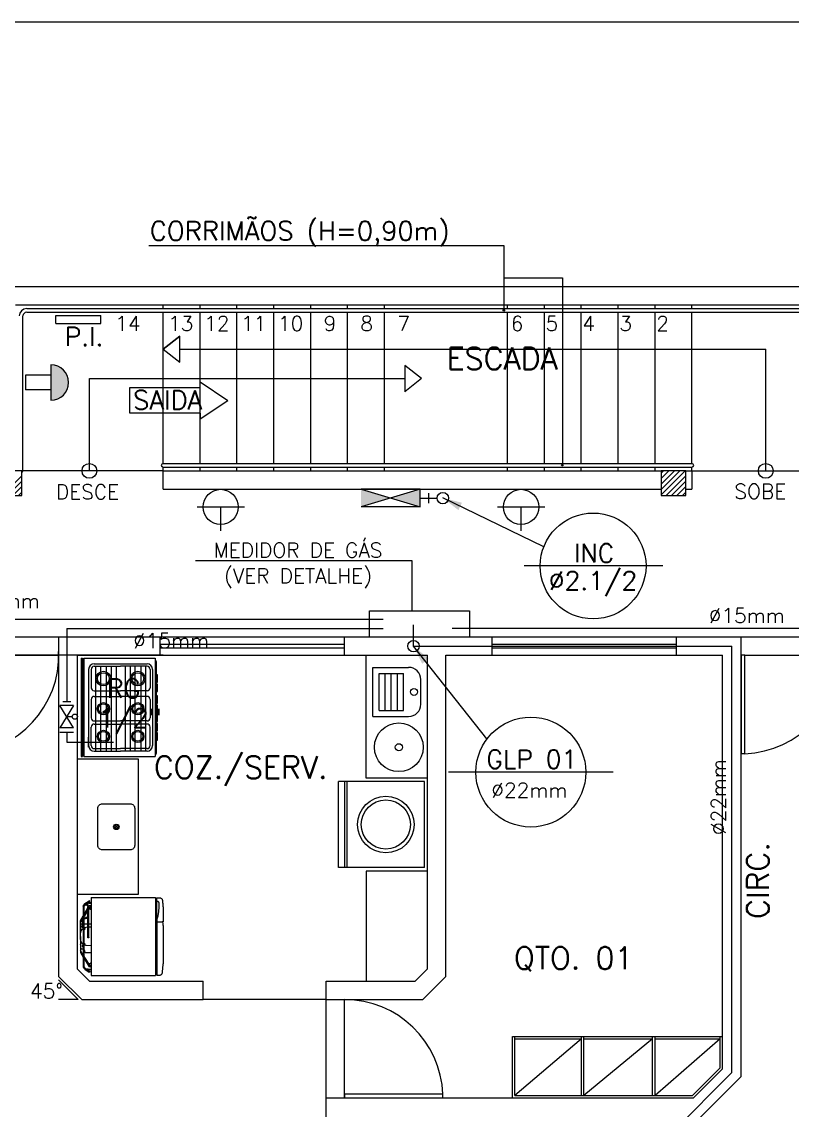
# Model space of a CAD drawing. Header units: millimetres. Extents: x 23536 to 47095, y 9984 to 20154.
# Drawn here: x 23549.12 to 23555.39, y 10047.99 to 10056.84 of the extents above; entities that cross this region are included whole.
import ezdxf
from ezdxf.enums import TextEntityAlignment as Align

# ---------------------------------------------------------------- set-up
doc = ezdxf.new("R2010")
doc.units = ezdxf.units.MM
doc.header["$LTSCALE"] = 30
doc.header["$MEASUREMENT"] = 0
for name, pattern in [('DIVIDE2', [0.625, 0.25, -0.125, 0, -0.125, 0, -0.125]), ('HIDDEN', [0.375, 0.25, -0.125]), ('HIDDEN2', [0.1875, 0.125, -0.0625])]:
    doc.linetypes.add(name, pattern=pattern)
doc.layers.get('0').update_dxf_attribs({"linetype": 'CONTINUOUS'})
for name, color, linetype in [('CERC02', 3, 'CONTINUOUS'), ('CONEXAO_AG_FRIA', 3, 'CONTINUOUS'), ('CONEXAO_INCENDIO', 3, 'CONTINUOUS'), ('DESNIVEL', 7, 'CONTINUOUS'), ('EXTINTOR', 10, 'CONTINUOUS'), ('INDICAÇÃO', 9, 'CONTINUOUS'), ('LAYER03', 3, 'CONTINUOUS'), ('LAYER8', 1, 'CONTINUOUS'), ('PAREDE 2222222', 2, 'CONTINUOUS'), ('PROJECAO', 6, 'HIDDEN2'), ('projeto', 8, 'CONTINUOUS'), ('TEXTINST', 3, 'CONTINUOUS'), ('TUBINC', 2, 'DIVIDE2')]:
    doc.layers.add(name, color=color, linetype=linetype)
doc.styles.add('60-125', font='ROMANS.shx', dxfattribs={"height": 0.187})
doc.styles.add('ROMANS', font='romans.shx', dxfattribs={"height": 0.14})

# ---------------------------------------------------------------- blocks, each defined once
blk = doc.blocks.new('GELAD-VS')
for p, q in [((-0.2523, 0.2753), (-0.2517, 0.2728)), ((-0.252, 0.2743), (-0.252, 0.2743)), ((-0.252, 0.2743), (-0.252, 0.2743)), ((-0.252, 0.2743), (-0.252, 0.2743)), ((-0.252, 0.2743), (-0.252, 0.2743)), ((-0.252, 0.2743), (-0.252, 0.2743)), ((-0.252, 0.2743), (-0.252, 0.2743)), ((-0.2517, 0.2728), (-0.2513, 0.272)), ((-0.2513, 0.272), (-0.2501, 0.2712)), ((-0.2501, 0.2712), (-0.249, 0.2708)), ((-0.249, 0.2708), (-0.2478, 0.2712)), ((-0.249, 0.2708), (-0.249, 0.2708)), ((-0.2478, 0.2712), (-0.2466, 0.2716)), ((-0.2466, 0.2716), (-0.2459, 0.2724)), ((-0.2459, 0.2724), (-0.2455, 0.2735)), ((-0.1968, 0.2784), (-0.1979, 0.2789)), ((-0.1957, 0.2779), (-0.1968, 0.2784)), ((-0.1954, 0.2767), (-0.1957, 0.2779)), ((-0.1952, 0.2755), (-0.1954, 0.2767)), ((-0.1952, 0.2755), (-0.1952, 0.2755)), ((0.3067, 0.2837), (0.3087, 0.2817)), ((0.3079, 0.2824), (0.3079, 0.2824)), ((0.3087, 0.2817), (0.3095, 0.2809)), ((0.3095, 0.2809), (0.3103, 0.2805)), ((0.3103, 0.2805), (0.311, 0.2805)), ((0.311, 0.2805), (0.3126, 0.2809)), ((0.311, 0.2805), (0.311, 0.2805)), ((0.3126, 0.2809), (0.3133, 0.2813)), ((0.3133, 0.2813), (0.3141, 0.2824)), ((0.3141, 0.2855), (0.3137, 0.2859)), ((0.3141, 0.2848), (0.3141, 0.2855)), ((0.3145, 0.2844), (0.3141, 0.2848)), ((0.3141, 0.2824), (0.3145, 0.2836)), ((0.3145, 0.2836), (0.3145, 0.2844)), ((0.3145, 0.2836), (0.3145, 0.2836)), ((-0.0958, -0.3127), (-0.0958, -0.3151))]:
    blk.add_line(p, q)
for points in [[(-0.1066, 0.3571), (-0.1449, 0.3339)], [(-0.1298, 0.3339), (-0.0927, 0.3582)], [(0.0229, 0.3571), (-0.1066, 0.3571)], [(0.0229, 0.3582), (-0.0927, 0.3582)], [(-0.0742, 0.3555), (-0.0742, 0.3555), (-0.0742, 0.3555), (-0.0742, 0.3555), (-0.0742, 0.3555), (-0.0742, 0.3555), (-0.0742, 0.3555), (-0.0765, 0.3551), (-0.0788, 0.3536), (-0.0803, 0.3513), (-0.0807, 0.3489)], [(-0.0742, 0.3555), (-0.0448, 0.3555)], [(-0.0649, 0.3571), (-0.0649, 0.3582)], [(-0.0498, 0.3571), (-0.0498, 0.3582)], [(-0.0308, 0.3451), (-0.0308, 0.3451), (-0.032, 0.3474), (-0.0339, 0.3493), (-0.0355, 0.3513), (-0.0378, 0.3528), (-0.0401, 0.354), (-0.0424, 0.3547), (-0.0448, 0.3555), (-0.0475, 0.3555)], [(-0.0034, 0.3559), (-0.0034, 0.3559), (-0.0092, 0.3551), (-0.0146, 0.3536), (-0.02, 0.3517), (-0.025, 0.3489), (-0.0301, 0.3459), (-0.0347, 0.3424), (-0.0386, 0.3381), (-0.0424, 0.3339)], [(0.0477, 0.3559), (-0.0038, 0.3559)], [(0.0229, 0.3582), (0.1385, 0.3582)], [(0.0229, 0.3571), (0.1525, 0.3571)], [(0.0867, 0.3339), (0.0867, 0.3339), (0.0829, 0.3381), (0.079, 0.342), (0.0743, 0.3459), (0.0693, 0.3489), (0.0643, 0.3513), (0.0589, 0.3536), (0.0535, 0.3551), (0.0477, 0.3559)], [(0.0921, 0.3555), (0.0921, 0.3555), (0.0921, 0.3555), (0.0921, 0.3555), (0.0921, 0.3555), (0.0921, 0.3555), (0.0921, 0.3555), (0.0894, 0.3555), (0.0867, 0.3547), (0.0844, 0.354), (0.0821, 0.3528), (0.0798, 0.3513), (0.0782, 0.3493), (0.0763, 0.3474), (0.0751, 0.3451)], [(0.0918, 0.3555), (0.118, 0.3555)], [(0.0956, 0.3571), (0.0956, 0.3582)], [(0.1107, 0.3571), (0.1107, 0.3582)], [(0.1246, 0.3489), (0.1246, 0.3489), (0.1242, 0.3513), (0.1227, 0.3536), (0.1208, 0.3551), (0.118, 0.3555)], [(0.1757, 0.3339), (0.1385, 0.3582)], [(0.1525, 0.3571), (0.1908, 0.3339)], [(-0.2946, 0.2704), (0.3404, 0.2704)], [(-0.2946, 0.2704), (-0.2946, -0.2524)], [(-0.2443, 0.3207), (-0.2679, 0.2859)], [(-0.249, 0.3014), (-0.2621, 0.2824)], [(-0.2523, 0.2753), (-0.247, 0.3149)], [(-0.2466, 0.3161), (-0.247, 0.3149)], [(-0.218, 0.3339), (-0.218, 0.3339), (-0.218, 0.3339), (-0.218, 0.3339), (-0.218, 0.3339), (-0.218, 0.3339), (-0.218, 0.3339), (-0.2227, 0.3335), (-0.2269, 0.3327), (-0.2312, 0.3312), (-0.235, 0.3292), (-0.2385, 0.3265), (-0.2416, 0.3234), (-0.2443, 0.3199), (-0.2466, 0.3161)], [(-0.2455, 0.2735), (-0.2404, 0.3126)], [(-0.2397, 0.3141), (-0.2404, 0.3126)], [(-0.2404, 0.3114), (-0.2404, 0.3114), (-0.2397, 0.3072), (-0.2385, 0.3029), (-0.2362, 0.2994), (-0.2335, 0.296), (-0.2304, 0.2936), (-0.2265, 0.2913), (-0.2223, 0.2902), (-0.218, 0.2898)], [(-0.218, 0.3269), (-0.218, 0.3269), (-0.218, 0.3269), (-0.218, 0.3269), (-0.218, 0.3269), (-0.218, 0.3269), (-0.218, 0.3269), (-0.2215, 0.3265), (-0.2246, 0.3261), (-0.2277, 0.325), (-0.2304, 0.3234), (-0.2335, 0.3215), (-0.2358, 0.3196), (-0.2377, 0.3168), (-0.2397, 0.3141)], [(-0.218, 0.3269), (-0.218, 0.3269), (-0.218, 0.3269), (-0.218, 0.3269), (-0.218, 0.3269), (-0.218, 0.3269), (-0.218, 0.3269), (-0.2211, 0.3265), (-0.2238, 0.3257), (-0.2265, 0.3242), (-0.2288, 0.3226), (-0.2304, 0.3203), (-0.2319, 0.3176), (-0.2327, 0.3149), (-0.2331, 0.3118), (-0.2331, 0.3118), (-0.2327, 0.3087), (-0.2319, 0.306), (-0.2304, 0.3033), (-0.2288, 0.301), (-0.2265, 0.2994), (-0.2238, 0.2979), (-0.2211, 0.2971), (-0.218, 0.2967)], [(-0.2285, 0.2704), (-0.2246, 0.2863)], [(-0.2281, 0.2704), (-0.1987, 0.2894)], [(-0.2181, 0.2898), (-0.2246, 0.2863)], [(-0.2184, 0.3339), (-0.1871, 0.3339)], [(-0.1264, 0.3269), (-0.2184, 0.3269)], [(-0.1121, 0.2967), (-0.2184, 0.2967)], [(0.0318, 0.2894), (-0.218, 0.2894)], [(-0.1565, 0.3269), (-0.2068, 0.2967)], [(-0.1979, 0.2789), (-0.1979, 0.2789), (-0.1979, 0.2789), (-0.1979, 0.2789), (-0.1979, 0.2789), (-0.1979, 0.2789), (-0.1979, 0.2789), (-0.1987, 0.2786), (-0.1998, 0.2782), (-0.2002, 0.277), (-0.2006, 0.2759)], [(-0.2006, 0.2704), (-0.2006, 0.2759)], [(-0.1979, 0.2789), (-0.1979, 0.2789), (-0.1979, 0.2789), (-0.1979, 0.2789), (-0.1979, 0.2789), (-0.1979, 0.2789), (-0.1979, 0.2789), (-0.1979, 0.2789), (-0.1979, 0.2789), (-0.1979, 0.2789), (-0.1979, 0.2789), (-0.1979, 0.2789), (-0.1979, 0.2789), (-0.1979, 0.2789), (-0.1979, 0.2789), (-0.1979, 0.2789), (-0.1979, 0.2789), (-0.1979, 0.2789), (-0.1979, 0.2789), (-0.1979, 0.2789), (-0.1979, 0.2789)], [(-0.1952, 0.2704), (-0.1952, 0.2755)], [(-0.1875, 0.2967), (-0.1411, 0.3269)], [(-0.1871, 0.3339), (-0.1194, 0.3339)], [(-0.1295, 0.3269), (-0.131, 0.3172)], [(-0.131, 0.2967), (-0.131, 0.3172)], [(-0.1101, 0.3269), (-0.1264, 0.3269)], [(-0.1039, 0.3443), (-0.1039, 0.3443), (-0.1039, 0.3443), (-0.1039, 0.3443), (-0.1039, 0.3443), (-0.1039, 0.3443), (-0.1039, 0.3443), (-0.107, 0.3443), (-0.1101, 0.3435), (-0.1132, 0.3428), (-0.1159, 0.3416), (-0.1186, 0.3401), (-0.1209, 0.3381), (-0.1233, 0.3362), (-0.1252, 0.3339)], [(-0.1213, 0.3269), (-0.1213, 0.3269), (-0.1225, 0.3246), (-0.1233, 0.3223), (-0.1237, 0.3199), (-0.124, 0.3172)], [(-0.124, 0.2967), (-0.124, 0.3172)], [(-0.119, 0.3339), (0.2642, 0.3339)], [(-0.1039, 0.3373), (-0.1039, 0.3373), (-0.1039, 0.3373), (-0.1039, 0.3373), (-0.1039, 0.3373), (-0.1039, 0.3373), (-0.1039, 0.3373), (-0.1066, 0.337), (-0.1097, 0.3362), (-0.1124, 0.3354), (-0.1148, 0.3339)], [(0.0322, 0.2967), (-0.1121, 0.2967)], [(-0.1074, 0.3269), (-0.1117, 0.3269)], [(0.2642, 0.3269), (-0.1074, 0.3269)], [(-0.1043, 0.3443), (-0.0738, 0.3443)], [(-0.0738, 0.3373), (-0.1043, 0.3373)], [(-0.0807, 0.3489), (-0.0807, 0.3443)], [(-0.0807, 0.3269), (-0.0807, 0.2967)], [(-0.0807, 0.2894), (-0.0807, 0.2704)], [(-0.0738, 0.3443), (-0.0606, 0.3443)], [(-0.0738, 0.3366), (-0.0738, 0.3443)], [(-0.049, 0.3408), (-0.049, 0.3408), (-0.0502, 0.3416), (-0.0517, 0.3424), (-0.0529, 0.3428), (-0.0544, 0.3435), (-0.056, 0.3439), (-0.0575, 0.3439), (-0.0591, 0.3443), (-0.0606, 0.3443)], [(-0.0552, 0.2894), (-0.0544, 0.2704)], [(-0.0529, 0.3103), (-0.0547, 0.2967)], [(-0.0475, 0.3269), (-0.0529, 0.3103)], [(-0.0521, 0.2894), (-0.0521, 0.2894), (-0.0521, 0.2894), (-0.0521, 0.2894), (-0.0521, 0.2894), (-0.0525, 0.2894), (-0.0525, 0.2894), (-0.0525, 0.2894), (-0.0525, 0.2894), (-0.0525, 0.2894), (-0.0525, 0.2894), (-0.0525, 0.2894), (-0.0525, 0.2894), (-0.0525, 0.2894), (-0.0525, 0.2894), (-0.0525, 0.2894), (-0.0525, 0.2894), (-0.0521, 0.2894), (-0.0521, 0.2894), (-0.0521, 0.2894), (-0.0521, 0.2894)], [(-0.0521, 0.2894), (-0.0521, 0.2894), (-0.0521, 0.2894), (-0.0521, 0.2894), (-0.0521, 0.2894), (-0.0525, 0.2894), (-0.0525, 0.2894), (-0.0525, 0.2894), (-0.0525, 0.2894), (-0.0525, 0.2894), (-0.0525, 0.2894), (-0.0525, 0.2894), (-0.0525, 0.2894), (-0.0525, 0.2894), (-0.0525, 0.2894), (-0.0525, 0.2894), (-0.0525, 0.2894), (-0.0521, 0.2894), (-0.0521, 0.2894), (-0.0521, 0.2894), (-0.0521, 0.2894)], [(-0.0521, 0.2894), (-0.0521, 0.2894), (-0.0521, 0.2894), (-0.0521, 0.2894), (-0.0521, 0.2894), (-0.0525, 0.2894), (-0.0525, 0.2894), (-0.0525, 0.2894), (-0.0525, 0.2894), (-0.0525, 0.2894), (-0.0525, 0.2894), (-0.0525, 0.2894), (-0.0525, 0.2894), (-0.0525, 0.2894), (-0.0525, 0.2894), (-0.0525, 0.2894), (-0.0525, 0.2894), (-0.0521, 0.2894), (-0.0521, 0.2894), (-0.0521, 0.2894), (-0.0521, 0.2894)], [(-0.049, 0.3408), (-0.0413, 0.3351)], [(-0.0475, 0.3269), (-0.0386, 0.3223)], [(-0.0386, 0.3223), (-0.0386, 0.3223), (-0.0382, 0.3219), (-0.0374, 0.3219), (-0.037, 0.3219), (-0.0366, 0.3219), (-0.0366, 0.3219), (-0.0351, 0.3223), (-0.0343, 0.323), (-0.0335, 0.3238), (-0.0332, 0.3254), (-0.0332, 0.3254), (-0.0332, 0.3257), (-0.0332, 0.3261), (-0.0332, 0.3265), (-0.0332, 0.3269)], [(0.0322, 0.2894), (0.0322, 0.2894), (0.0334, 0.2898), (0.0345, 0.2906), (0.0349, 0.2913), (0.0353, 0.2929), (0.0353, 0.2929), (0.0349, 0.2944), (0.0341, 0.2956), (0.0334, 0.2964), (0.0318, 0.2967)], [(0.0801, 0.3269), (0.0801, 0.3269), (0.0801, 0.3265), (0.0801, 0.3265), (0.0801, 0.3261), (0.0801, 0.3257), (0.0801, 0.3257), (0.0805, 0.3242), (0.0813, 0.323), (0.0821, 0.3223), (0.0836, 0.3219), (0.0836, 0.3219), (0.084, 0.3219), (0.0848, 0.3223), (0.0852, 0.3223), (0.0856, 0.3223)], [(0.0933, 0.3269), (0.0856, 0.3223)], [(0.1076, 0.3358), (0.1076, 0.3358), (0.1064, 0.3385), (0.1045, 0.3404), (0.1018, 0.3416), (0.0991, 0.342), (0.0991, 0.342), (0.0956, 0.3412), (0.0929, 0.3397), (0.091, 0.337), (0.0903, 0.3339)], [(0.0954, 0.3358), (0.0906, 0.3339)], [(0.0964, 0.313), (0.0915, 0.3258)], [(0.0987, 0.3358), (0.0954, 0.3358)], [(0.0972, 0.3103), (0.0964, 0.313)], [(0.0983, 0.2704), (0.0972, 0.3103)], [(0.1126, 0.3358), (0.0987, 0.3358)], [(0.1126, 0.3339), (0.1126, 0.3358)], [(0.1246, 0.3489), (0.1246, 0.3339)], [(0.1324, 0.3269), (0.1497, 0.3228)], [(0.1552, 0.3163), (0.1548, 0.3185), (0.1535, 0.3204), (0.152, 0.3219), (0.1497, 0.3228)], [(0.1552, 0.2704), (0.1552, 0.3163)], [(0.1552, 0.2735), (0.1552, 0.2731)], [(0.2735, 0.2704), (0.1865, 0.3269)], [(0.2024, 0.3269), (0.27, 0.2863)], [(0.2437, 0.2789), (0.2437, 0.2789), (0.2437, 0.2789), (0.2437, 0.2789), (0.2437, 0.2789), (0.2437, 0.2789), (0.2437, 0.2789), (0.2426, 0.2786), (0.2418, 0.2782), (0.2414, 0.277), (0.241, 0.2759)], [(0.241, 0.2704), (0.241, 0.2759)], [(0.2437, 0.2789), (0.2437, 0.2789), (0.2437, 0.2789), (0.2437, 0.2789), (0.2437, 0.2789), (0.2437, 0.2789), (0.2437, 0.2789), (0.2437, 0.2789), (0.2437, 0.2789), (0.2437, 0.2789), (0.2437, 0.2789), (0.2437, 0.2789), (0.2437, 0.2789), (0.2437, 0.2789), (0.2437, 0.2789), (0.2437, 0.2789), (0.2437, 0.2789), (0.2437, 0.2789), (0.2437, 0.2789), (0.2437, 0.2789), (0.2437, 0.2789)], [(0.2464, 0.277), (0.2461, 0.2782), (0.2449, 0.2786), (0.2437, 0.2789)], [(0.2464, 0.2704), (0.2464, 0.277)], [(0.291, 0.319), (0.2901, 0.3203), (0.2874, 0.3234), (0.2843, 0.3265), (0.2809, 0.3292), (0.277, 0.3312), (0.2731, 0.3327), (0.2685, 0.3335), (0.2642, 0.3339)], [(0.2855, 0.3141), (0.2855, 0.3141), (0.284, 0.3168), (0.2816, 0.3196), (0.2793, 0.3215), (0.2766, 0.3234), (0.2739, 0.325), (0.2708, 0.3261), (0.2677, 0.3265), (0.2642, 0.3269)], [(0.2743, 0.2704), (0.27, 0.2863)], [(0.2859, 0.3126), (0.2855, 0.3141)], [(0.2855, 0.3141), (0.3067, 0.2837)], [(0.2913, 0.2735), (0.2859, 0.3126)], [(0.291, 0.319), (0.3137, 0.2859)], [(0.2913, 0.2735), (0.2913, 0.2731)], [(0.2917, 0.2731), (0.2917, 0.2731), (0.2921, 0.2724), (0.2928, 0.2716), (0.2936, 0.2712), (0.2948, 0.2708), (0.2948, 0.2708), (0.2963, 0.2712), (0.2971, 0.272), (0.2979, 0.2728), (0.2983, 0.2743)], [(0.2983, 0.2743), (0.2949, 0.3007)], [(0.3404, 0.2704), (0.3404, -0.2524)], [(-0.2946, -0.2524), (0.3404, -0.2524)], [(-0.2899, -0.2648), (-0.2899, -0.2648), (-0.2899, -0.2648), (-0.2899, -0.2648), (-0.2899, -0.2648), (-0.2899, -0.2648), (-0.2899, -0.2648), (-0.2907, -0.2648), (-0.2911, -0.2652), (-0.2915, -0.2659), (-0.2915, -0.2663), (-0.2915, -0.2663), (-0.2915, -0.2663), (-0.2915, -0.2663), (-0.2915, -0.2663), (-0.2915, -0.2667)], [(-0.1237, -0.2648), (-0.2899, -0.2648)], [(-0.2861, -0.2524), (-0.2861, -0.2648)], [(-0.2636, -0.2648), (-0.2636, -0.2648), (-0.2636, -0.2648), (-0.2636, -0.2648), (-0.2636, -0.2648), (-0.2636, -0.2648), (-0.2636, -0.2648), (-0.2636, -0.2648), (-0.2636, -0.2648)], [(-0.2617, -0.2667), (-0.2617, -0.2663), (-0.2621, -0.2663), (-0.2621, -0.2659), (-0.2621, -0.2659), (-0.2625, -0.2656), (-0.2625, -0.2656), (-0.2625, -0.2652), (-0.2629, -0.2652), (-0.2633, -0.2648), (-0.2633, -0.2648), (-0.2636, -0.2648), (-0.2636, -0.2648)], [(-0.1124, -0.2648), (-0.1457, -0.2748), (-0.1797, -0.281), (-0.2145, -0.2837), (-0.249, -0.2826)], [(-0.1237, -0.2648), (-0.1221, -0.2648), (-0.1209, -0.2648), (-0.1194, -0.2648), (-0.119, -0.2648), (-0.1182, -0.2648)], [(-0.1209, -0.2648), (-0.1221, -0.2648)], [(-0.1182, -0.2648), (-0.1182, -0.2648)], [(-0.1124, -0.2648), (-0.1128, -0.2648), (-0.1128, -0.2648), (-0.1132, -0.2648), (-0.1136, -0.2648), (-0.114, -0.2648), (-0.1144, -0.2648), (-0.1148, -0.2648), (-0.1155, -0.2648), (-0.1163, -0.2648), (-0.1171, -0.2648), (-0.1182, -0.2648), (-0.1182, -0.2648)], [(-0.1182, -0.2648), (-0.1182, -0.2648)], [(-0.1124, -0.2648), (-0.0958, -0.2648)], [(-0.0966, -0.2648), (-0.1124, -0.2648), (-0.1124, -0.2648), (-0.1124, -0.2648), (-0.1124, -0.2648), (-0.1124, -0.2648)], [(-0.0966, -0.2648), (-0.0966, -0.2648), (-0.0966, -0.2648), (-0.0966, -0.2648), (-0.0966, -0.2648), (-0.0966, -0.2648), (-0.0966, -0.2648), (-0.0966, -0.2648), (-0.0966, -0.2648), (-0.0966, -0.2648), (-0.0966, -0.2648), (-0.0966, -0.2648), (-0.0966, -0.2648)], [(-0.0958, -0.2648), (0.3404, -0.2648)], [(-0.0958, -0.2648), (-0.0958, -0.2648), (-0.0958, -0.2648), (-0.0958, -0.2648), (-0.0958, -0.2659)], [(-0.0958, -0.2648), (-0.0958, -0.2659)], [(-0.0958, -0.2648), (-0.0958, -0.3093)], [(-0.0958, -0.2648), (-0.0958, -0.3139), (-0.0958, -0.3093)], [(-0.0656, -0.2648), (-0.0656, -0.2648), (-0.0656, -0.2648), (-0.0656, -0.2648), (-0.0656, -0.2648), (-0.0656, -0.2648), (-0.0656, -0.2648), (-0.0656, -0.2648), (-0.0656, -0.2648), (-0.0656, -0.2648), (-0.0656, -0.2648), (-0.0656, -0.2648), (-0.0656, -0.2648), (-0.0656, -0.2648), (-0.0656, -0.2648), (-0.0656, -0.2648), (-0.0656, -0.2648), (-0.0656, -0.2648), (-0.0656, -0.2648), (-0.0656, -0.2648), (-0.0656, -0.2648)], [(0.1583, -0.2648), (0.1416, -0.2648)], [(0.1424, -0.2648), (0.1583, -0.2648), (0.1583, -0.2648), (0.1583, -0.2648), (0.1583, -0.2648), (0.1583, -0.2648)], [(0.1583, -0.2648), (0.1583, -0.2648), (0.1587, -0.2648), (0.1587, -0.2648), (0.1594, -0.2648), (0.1598, -0.2648), (0.1602, -0.2648), (0.1606, -0.2648), (0.1614, -0.2648), (0.1621, -0.2648), (0.1629, -0.2648), (0.1637, -0.2648), (0.1641, -0.2648)], [(0.1641, -0.2648), (0.1641, -0.2648)], [(0.1641, -0.2648), (0.1641, -0.2648)], [(0.1691, -0.2648), (0.1679, -0.2648), (0.1668, -0.2648), (0.1652, -0.2648), (0.1648, -0.2648), (0.1641, -0.2648)], [(0.1668, -0.2648), (0.1679, -0.2648)], [(0.1691, -0.2648), (0.3358, -0.2648)], [(0.3095, -0.2648), (0.3095, -0.2648), (0.3095, -0.2648), (0.3095, -0.2648), (0.3095, -0.2648), (0.3095, -0.2648), (0.3095, -0.2648)], [(0.3319, -0.2524), (0.3319, -0.2648)], [(0.3377, -0.2663), (0.3377, -0.2663), (0.3377, -0.2663), (0.3377, -0.2663), (0.3377, -0.2663), (0.3377, -0.2663), (0.3377, -0.2663), (0.3377, -0.2659), (0.3373, -0.2652), (0.3365, -0.2648), (0.3362, -0.2648), (0.3362, -0.2648), (0.3362, -0.2648), (0.3362, -0.2648), (0.3362, -0.2648), (0.3362, -0.2648)], [(-0.2919, -0.2667), (-0.2919, -0.2864), (-0.2915, -0.2903), (-0.2907, -0.2942), (-0.2888, -0.2977), (-0.2861, -0.3011), (-0.2834, -0.3042), (-0.2799, -0.3062), (-0.276, -0.3077), (-0.2722, -0.3089), (-0.2687, -0.3093), (-0.2652, -0.3096), (-0.2613, -0.31), (-0.2578, -0.3104), (-0.254, -0.3108), (-0.2505, -0.3112), (-0.247, -0.3116), (-0.2432, -0.312), (-0.2397, -0.3124), (-0.2358, -0.3127), (-0.2323, -0.3131), (-0.2285, -0.3131), (-0.225, -0.3135), (-0.2211, -0.3139), (-0.2176, -0.3143), (-0.2138, -0.3147), (-0.2103, -0.3147), (-0.2064, -0.3151), (-0.2029, -0.3151), (-0.1991, -0.3154), (-0.1956, -0.3154), (-0.1917, -0.3158), (-0.1882, -0.3158), (-0.1844, -0.3158), (-0.1809, -0.3162), (-0.177, -0.3162), (-0.1735, -0.3162), (-0.1697, -0.3166), (-0.1662, -0.3166), (-0.1623, -0.3166), (-0.1588, -0.3166), (-0.155, -0.3166), (-0.1515, -0.3166), (-0.1476, -0.3166), (-0.1442, -0.3166), (-0.1403, -0.3166), (-0.1368, -0.3166), (-0.1329, -0.3166), (-0.1295, -0.3162), (-0.1256, -0.3162), (-0.1221, -0.3162), (-0.1182, -0.3158), (-0.1148, -0.3158), (-0.1109, -0.3158), (-0.1074, -0.3154), (-0.1039, -0.3154), (-0.1001, -0.3151), (-0.0958, -0.3151)], [(-0.2617, -0.2667), (-0.2617, -0.2687)], [(-0.249, -0.2826), (-0.2513, -0.2822), (-0.254, -0.2814), (-0.2563, -0.2799), (-0.2582, -0.2779), (-0.2598, -0.276), (-0.2609, -0.2737), (-0.2617, -0.271), (-0.2617, -0.2687)], [(-0.0958, -0.2659), (-0.0958, -0.3081)], [(-0.0958, -0.2675), (-0.0958, -0.2667)], [(-0.0958, -0.3081), (-0.0958, -0.3081), (-0.0958, -0.3085)], [(-0.0958, -0.3112), (-0.0958, -0.3108), (-0.0958, -0.3108), (-0.0958, -0.3108), (-0.0958, -0.3108), (-0.0958, -0.3104), (-0.0958, -0.3104), (-0.0958, -0.31), (-0.0958, -0.31), (-0.0958, -0.31), (-0.0958, -0.3096), (-0.0958, -0.3093), (-0.0958, -0.3089), (-0.0958, -0.3089), (-0.0958, -0.3085), (-0.0958, -0.3081)], [(-0.0958, -0.3093), (-0.0958, -0.3096)], [(-0.0958, -0.31), (-0.0958, -0.3108)], [(-0.0958, -0.3108), (-0.0958, -0.3112)], [(-0.0958, -0.3112), (-0.0958, -0.3139)], [(-0.0958, -0.312), (-0.0958, -0.3124)], [(-0.0958, -0.3127), (-0.0958, -0.3131)], [(-0.0796, -0.3143), (-0.0838, -0.3143), (-0.0958, -0.3139), (-0.0958, -0.3139)], [(-0.066, -0.3143), (-0.0711, -0.3143), (-0.0796, -0.3143)], [(-0.066, -0.3143), (0.245, -0.3154)], [(0.2194, -0.3162), (0.2194, -0.3162)], [(0.2267, -0.3162), (0.2267, -0.3162)], [(0.318, -0.3089), (0.3145, -0.3093), (0.311, -0.3096), (0.3072, -0.31), (0.3037, -0.3104), (0.2998, -0.3108), (0.2963, -0.3112), (0.2925, -0.3116), (0.289, -0.312), (0.2855, -0.3124), (0.2816, -0.3127), (0.2782, -0.3131), (0.2743, -0.3131), (0.2704, -0.3135), (0.2669, -0.3139), (0.2631, -0.3143), (0.2596, -0.3147), (0.2561, -0.3147), (0.2522, -0.3151), (0.2488, -0.3151), (0.245, -0.3154)], [(0.3377, -0.2864), (0.3373, -0.2903), (0.3362, -0.2942), (0.3346, -0.2977), (0.3319, -0.3011), (0.3288, -0.3042), (0.3253, -0.3062), (0.3219, -0.3077), (0.318, -0.3089)], [(0.3377, -0.2667), (0.3377, -0.2864)]]:
    blk.add_lwpolyline(points)
blk.add_arc((-0.264, 0.2859), 0.00394, 180, 298.07249)
blk = doc.blocks.new('A$C0E670873')
at = {"layer": 'EXTINTOR'}
for p, q in [((-0.3089, -0.754), (-0.3089, -0.3685)), ((-0.1162, -0.5612), (-0.3089, -0.5612))]:
    blk.add_line(p, q, dxfattribs=at)
blk.add_circle((-0.309, -0.562), 0.1434, dxfattribs=at)
blk = doc.blocks.new('A$C71086F57')
at = {"layer": 'EXTINTOR'}
blk.add_hatch(color=256, dxfattribs=at).paths.add_polyline_path([(-0.1622, 0.0928), (-0.1622, -0.1952, 1)])
for p, q in [((-0.1622, 0.0928), (-0.1622, -0.1952)), ((-0.1622, 0.0088), (-0.3699, 0.0088)), ((-0.1622, 0.0088), (-0.3699, 0.0088)), ((-0.3699, 0.0088), (-0.3699, -0.1112)), ((-0.1622, 0.0088), (-0.1622, -0.1112)), ((-0.1622, -0.1112), (-0.3699, -0.1112))]:
    blk.add_line(p, q, dxfattribs=at)
blk.add_arc((-0.1622, -0.0512), 0.144, 270, 90, dxfattribs=at)

msp = doc.modelspace()

# ---------------------------------------------------------------- linework, layer by layer
at = {"layer": 'CONEXAO_AG_FRIA'}
for p, q in [((23549.4572, 10051.3105), (23549.522, 10051.3105)), ((23549.5455, 10051.2781), (23549.4337, 10051.0967)), ((23549.5455, 10051.0967), (23549.4337, 10051.2781)), ((23549.5455, 10051.2781), (23549.4337, 10051.2781)), ((23549.4896, 10051.1874), (23549.534, 10051.1874)), ((23549.5455, 10051.0967), (23549.4337, 10051.0967)), ((23549.5455, 10051.0591), (23549.4337, 10051.0591)), ((23549.6672, 10050.9392), (23549.6672, 10051.0192))]:
    msp.add_line(p, q, dxfattribs=at)
msp.add_circle((23549.5553, 10051.1874), 0.0213, dxfattribs=at)
at = {"layer": 'CONEXAO_INCENDIO'}
for p, q in [((23552.4333, 10052.9248), (23552.4333, 10053.0048)), ((23553.3693, 10052.5677), (23552.5487, 10052.9657)), ((23554.3383, 10052.4144), (23553.2086, 10052.4132)), ((23552.9075, 10051.0057), (23552.3097, 10051.7613)), ((23553.9346, 10050.7361), (23552.5936, 10050.7361))]:
    msp.add_line(p, q, dxfattribs=at)
for centre, radius in [((23552.5488, 10052.9648), 0.0464), ((23553.7708, 10052.4132), 0.4302), ((23552.3097, 10051.7613), 0.0464), ((23553.2641, 10050.7361), 0.447)]:
    msp.add_circle(centre, radius, dxfattribs=at)
for points in [[(23552.5487, 10052.9657), (23552.6749, 10052.8674), (23552.704, 10052.9274)], [(23552.3097, 10051.7613), (23552.3806, 10051.6178), (23552.433, 10051.6592)]]:
    msp.add_solid(points, dxfattribs=at)
at = {"layer": 'DESNIVEL'}
for p, q in [((23550.1564, 10055.0183), (23553.0446, 10055.0183)), ((23553.0446, 10055.0183), (23553.0446, 10054.4919))]:
    msp.add_line(p, q, dxfattribs=at)
for points in [[(23553.0446, 10054.7551), (23553.5204, 10054.7551), (23553.5204, 10053.2325)], [(23550.5371, 10052.4583), (23552.2956, 10052.4583), (23552.2956, 10052.0486)]]:
    msp.add_lwpolyline(points, dxfattribs=at)
for centre in [(23553.0446, 10054.4919), (23553.5204, 10053.2325)]:
    msp.add_circle(centre, 0.00606, dxfattribs=at)
at = {"layer": 'EXTINTOR'}
for p, q in [((23549.4004, 10054.3838), (23549.4004, 10054.4505)), ((23549.4004, 10054.4505), (23549.767, 10054.4505)), ((23549.767, 10054.3838), (23549.767, 10054.4505)), ((23549.4004, 10054.3838), (23549.767, 10054.3838))]:
    msp.add_line(p, q, dxfattribs=at)
at = {"layer": 'INDICAÇÃO', "color": 2}
for p, q in [((23550.5755, 10053.9093), (23550.8003, 10053.7594)), ((23550.5755, 10053.8643), (23550.5755, 10053.9093)), ((23550.0032, 10053.8643), (23550.5755, 10053.8643)), ((23550.0032, 10053.6544), (23550.0032, 10053.8643)), ((23550.5755, 10053.6094), (23550.8003, 10053.7594)), ((23550.5755, 10053.6544), (23550.0032, 10053.6544)), ((23550.5755, 10053.6544), (23550.5755, 10053.6094))]:
    msp.add_line(p, q, dxfattribs=at)
at = {"layer": 'LAYER03'}
for p, q in [((23552.3642, 10053.0363), (23551.8841, 10052.8933)), ((23551.8841, 10053.0363), (23552.3642, 10052.8933)), ((23552.3642, 10053.0363), (23551.8841, 10053.0363)), ((23552.3642, 10052.8933), (23552.3642, 10053.0363)), ((23552.3642, 10052.8933), (23551.8841, 10052.8933))]:
    msp.add_line(p, q, dxfattribs=at)
for points in [[(23551.8841, 10053.0363), (23551.8841, 10052.8933), (23552.1241, 10052.9648)], [(23552.3642, 10052.8933), (23552.3642, 10053.0363), (23552.1241, 10052.9648)]]:
    msp.add_solid(points, dxfattribs=at)
at = {"layer": 'LAYER8'}
msp.add_line((23541.5371, 10056.839), (23588.487, 10056.839), dxfattribs=at)
at = {"layer": 'PAREDE 2222222'}
for p, q in [((23551.9522, 10051.8363), (23551.9522, 10052.0486)), ((23551.9522, 10052.0486), (23552.7647, 10052.0486)), ((23552.7647, 10052.0486), (23552.7647, 10051.8363))]:
    msp.add_line(p, q, dxfattribs=at)
at = {"layer": 'PROJECAO', "color": 3, "linetype": 'HIDDEN'}
for p, q in [((23547.5991, 10051.9794), (23552.0628, 10051.9794)), ((23552.3097, 10051.7613), (23552.3097, 10051.9329)), ((23549.4896, 10051.9038), (23552.0628, 10051.9038)), ((23549.4896, 10051.9038), (23549.4896, 10051.3105)), ((23552.6232, 10051.9061), (23555.8396, 10051.9061)), ((23552.3097, 10051.7613), (23554.8991, 10051.7613)), ((23554.8991, 10048.2923), (23554.8991, 10051.7613)), ((23549.4897, 10051.0591), (23549.4897, 10050.9792)), ((23549.4897, 10050.9792), (23549.8693, 10050.9792)), ((23554.8991, 10048.2923), (23554.4241, 10047.8173))]:
    msp.add_line(p, q, dxfattribs=at)
at = {"layer": 'projeto'}
for p, q in [((23548.9241, 10054.6863), (23555.9241, 10054.6863)), ((23549.0741, 10054.5363), (23555.7741, 10054.5363)), ((23550.2741, 10054.5063), (23550.2741, 10054.5363)), ((23550.2741, 10054.5063), (23550.2741, 10054.5363)), ((23550.5741, 10054.5063), (23550.5741, 10054.5363)), ((23550.5741, 10054.5063), (23550.5741, 10054.5363)), ((23550.5741, 10054.5063), (23550.5741, 10054.5363)), ((23550.8741, 10054.5063), (23550.8741, 10054.5363)), ((23550.8741, 10054.5063), (23550.8741, 10054.5363)), ((23551.1741, 10054.5063), (23551.1741, 10054.5363)), ((23551.1741, 10054.5063), (23551.1741, 10054.5363)), ((23551.4741, 10054.5063), (23551.4741, 10054.5363)), ((23551.4741, 10054.5063), (23551.4741, 10054.5363)), ((23551.7741, 10054.5063), (23551.7741, 10054.5363)), ((23551.7741, 10054.5063), (23551.7741, 10054.5363)), ((23552.0741, 10054.5063), (23552.0741, 10054.5363)), ((23552.0741, 10054.5063), (23552.0741, 10054.5363)), ((23553.0741, 10054.5063), (23553.0741, 10054.5363)), ((23553.0741, 10054.5063), (23553.0741, 10054.5363)), ((23553.3741, 10054.5063), (23553.3741, 10054.5363)), ((23553.3741, 10054.5063), (23553.3741, 10054.5363)), ((23553.6741, 10054.5063), (23553.6741, 10054.5363)), ((23553.6741, 10054.5063), (23553.6741, 10054.5363)), ((23553.6741, 10054.5063), (23553.6741, 10054.5363)), ((23553.6741, 10054.5063), (23553.6741, 10054.5363)), ((23553.9741, 10054.5063), (23553.9741, 10054.5363)), ((23553.9741, 10054.5063), (23553.9741, 10054.5363)), ((23553.9741, 10054.5063), (23553.9741, 10054.5363)), ((23553.9741, 10054.5063), (23553.9741, 10054.5363)), ((23554.2741, 10054.5063), (23554.2741, 10054.5363)), ((23554.2741, 10054.5063), (23554.2741, 10054.5363)), ((23554.2741, 10054.5063), (23554.2741, 10054.5363)), ((23554.2741, 10054.5063), (23554.2741, 10054.5363)), ((23554.5741, 10054.5063), (23554.5741, 10054.5363)), ((23554.5741, 10054.5063), (23554.5741, 10054.5363)), ((23554.5741, 10054.5063), (23554.5741, 10054.5363)), ((23554.5741, 10054.5063), (23554.5741, 10054.5363)), ((23550.2741, 10053.2463), (23550.2741, 10054.4763)), ((23550.5741, 10053.2463), (23550.5741, 10054.4763)), ((23550.8741, 10053.2463), (23550.8741, 10054.4763)), ((23551.1741, 10053.2463), (23551.1741, 10054.4763)), ((23551.4741, 10053.2463), (23551.4741, 10054.4763)), ((23551.7741, 10053.2463), (23551.7741, 10054.4763)), ((23552.0741, 10053.2463), (23552.0741, 10054.4763)), ((23553.0741, 10053.2463), (23553.0741, 10054.4763)), ((23553.3741, 10053.2463), (23553.3741, 10054.4763)), ((23553.6741, 10053.2463), (23553.6741, 10054.4763)), ((23553.6741, 10053.2463), (23553.6741, 10054.4763)), ((23553.9741, 10053.2463), (23553.9741, 10054.4763)), ((23553.9741, 10053.2463), (23553.9741, 10054.4763)), ((23554.2741, 10053.2463), (23554.2741, 10054.4763)), ((23554.2741, 10053.2463), (23554.2741, 10054.4763)), ((23554.5741, 10053.3963), (23554.5741, 10054.4763)), ((23554.5741, 10053.2463), (23554.5741, 10054.4763)), ((23550.2741, 10054.176), (23550.4085, 10054.2818)), ((23550.4085, 10054.2818), (23550.2741, 10054.176)), ((23550.4085, 10054.0702), (23550.4085, 10054.2818)), ((23550.4085, 10054.0702), (23550.4085, 10054.2818)), ((23550.2741, 10054.176), (23550.4085, 10054.0702)), ((23550.2741, 10054.176), (23550.4085, 10054.0702)), ((23550.4085, 10054.176), (23555.1741, 10054.176)), ((23555.1741, 10053.1863), (23555.1741, 10054.176)), ((23552.3741, 10053.9363), (23552.2398, 10054.0421)), ((23552.2398, 10054.0421), (23552.2398, 10053.8305)), ((23549.6741, 10053.1863), (23549.6741, 10053.9363)), ((23549.6741, 10053.9363), (23552.2398, 10053.9363)), ((23552.3741, 10053.9363), (23552.2398, 10053.8305)), ((23549.1241, 10053.1863), (23548.9241, 10053.1863)), ((23550.2741, 10053.1863), (23549.1241, 10053.1863)), ((23549.1241, 10052.9863), (23549.1241, 10053.1863)), ((23550.2741, 10053.1863), (23550.2741, 10053.2163)), ((23550.2741, 10053.1863), (23554.3241, 10053.1863)), ((23550.2741, 10053.0363), (23550.2741, 10053.1863)), ((23550.5741, 10053.1863), (23550.5741, 10053.2163)), ((23550.8741, 10053.1863), (23550.8741, 10053.2163)), ((23551.1741, 10053.1863), (23551.1741, 10053.2163)), ((23551.4741, 10053.1863), (23551.4741, 10053.2163)), ((23551.7741, 10053.1863), (23551.7741, 10053.2163)), ((23552.0741, 10053.1863), (23552.0741, 10053.2163)), ((23553.0741, 10053.1863), (23553.0741, 10053.2163)), ((23553.3741, 10053.1863), (23553.3741, 10053.2163)), ((23553.6741, 10053.1863), (23553.6741, 10053.2163)), ((23553.6741, 10053.1863), (23553.6741, 10053.2163)), ((23553.9741, 10053.1863), (23553.9741, 10053.2163)), ((23553.9741, 10053.1863), (23553.9741, 10053.2163)), ((23554.2741, 10053.1863), (23554.2741, 10053.2163)), ((23554.2741, 10053.1863), (23554.2741, 10053.2163)), ((23554.5241, 10053.1863), (23554.3241, 10053.1863)), ((23554.3241, 10053.1863), (23554.3241, 10052.9863)), ((23554.3241, 10053.1676), (23554.3428, 10053.1863)), ((23554.3241, 10053.1234), (23554.387, 10053.1863)), ((23554.3241, 10053.0792), (23554.4312, 10053.1863)), ((23554.3241, 10053.0351), (23554.4754, 10053.1863)), ((23554.3241, 10052.9909), (23554.5195, 10053.1863)), ((23554.5241, 10053.1863), (23554.5741, 10053.1863)), ((23554.5241, 10052.9863), (23554.5241, 10053.1863)), ((23554.5741, 10053.1863), (23554.5741, 10053.2163)), ((23554.5741, 10053.1863), (23554.5741, 10053.2163)), ((23554.5741, 10053.1863), (23555.7141, 10053.1863)), ((23554.5741, 10053.1863), (23554.5741, 10053.0363)), ((23548.9637, 10052.9863), (23549.1241, 10053.1467)), ((23549.0079, 10052.9863), (23549.1241, 10053.1025)), ((23554.3637, 10052.9863), (23554.5241, 10053.1467)), ((23554.4079, 10052.9863), (23554.5241, 10053.1025)), ((23548.9241, 10052.9863), (23549.1241, 10052.9863)), ((23549.0521, 10052.9863), (23549.1241, 10053.0583)), ((23549.0963, 10052.9863), (23549.1241, 10053.0141)), ((23550.2741, 10053.0363), (23554.3241, 10053.0363)), ((23554.3241, 10052.9863), (23554.5241, 10052.9863)), ((23554.4521, 10052.9863), (23554.5241, 10053.0583)), ((23554.4963, 10052.9863), (23554.5241, 10053.0141)), ((23554.5241, 10053.0363), (23554.5741, 10053.0363)), ((23548.6241, 10051.8363), (23549.4241, 10051.8363)), ((23549.4241, 10051.8363), (23550.2491, 10051.8363)), ((23549.4241, 10051.8363), (23549.4241, 10049.0741)), ((23550.2491, 10051.6863), (23550.2491, 10051.8363)), ((23550.2491, 10051.8363), (23551.7491, 10051.8363)), ((23551.7491, 10051.8363), (23552.9491, 10051.8363)), ((23551.7491, 10051.6863), (23551.7491, 10051.8363)), ((23552.9491, 10051.6863), (23552.9491, 10051.8363)), ((23552.9491, 10051.8363), (23554.4491, 10051.8363)), ((23554.4491, 10051.8363), (23554.4991, 10051.8363)), ((23554.4491, 10051.6863), (23554.4491, 10051.8363)), ((23554.4991, 10051.8363), (23554.9741, 10051.8363)), ((23554.9741, 10051.6863), (23554.9741, 10051.8363)), ((23554.9741, 10051.8363), (23555.7741, 10051.8363)), ((23550.2491, 10051.7763), (23551.7491, 10051.7763)), ((23550.2491, 10051.7463), (23551.7491, 10051.7463)), ((23552.9491, 10051.7763), (23554.4491, 10051.7763)), ((23552.9491, 10051.7463), (23554.4491, 10051.7463)), ((23548.6541, 10051.6863), (23549.4247, 10051.6863)), ((23550.2741, 10051.6863), (23548.9241, 10051.6863)), ((23549.5741, 10051.6863), (23550.2491, 10051.6863)), ((23549.5741, 10051.6863), (23549.5741, 10049.1363)), ((23549.6081, 10051.662), (23549.6081, 10050.862)), ((23549.6081, 10051.662), (23549.6181, 10051.662)), ((23549.6181, 10051.662), (23549.6181, 10050.862)), ((23549.6281, 10051.662), (23549.6281, 10050.862)), ((23549.6281, 10051.662), (23550.2081, 10051.662)), ((23550.2081, 10051.662), (23550.2081, 10050.862)), ((23550.2491, 10051.6863), (23551.7491, 10051.6863)), ((23551.7491, 10051.6863), (23552.4241, 10051.6863)), ((23551.9241, 10050.6868), (23551.9241, 10051.6863)), ((23552.4241, 10049.1363), (23552.4241, 10051.6863)), ((23552.5741, 10051.6863), (23552.9491, 10051.6863)), ((23552.5741, 10049.0741), (23552.5741, 10051.6863)), ((23552.9491, 10051.6863), (23554.4491, 10051.6863)), ((23554.4491, 10051.6863), (23554.8241, 10051.6863)), ((23554.8241, 10048.3234), (23554.8241, 10051.6863)), ((23554.9741, 10048.2613), (23554.9741, 10051.6863)), ((23555.0041, 10051.6863), (23554.9741, 10051.6863)), ((23554.9741, 10051.6863), (23554.9741, 10050.8863)), ((23555.0041, 10051.6863), (23555.7741, 10051.6863)), ((23555.0041, 10050.8863), (23555.0041, 10051.6863)), ((23549.6681, 10051.572), (23549.6681, 10050.952)), ((23549.6881, 10051.572), (23549.6881, 10051.422)), ((23549.7131, 10051.617), (23550.1431, 10051.617)), ((23549.7131, 10051.597), (23549.9281, 10051.597)), ((23549.7249, 10051.597), (23549.7249, 10050.907)), ((23549.7649, 10051.597), (23549.7649, 10050.907)), ((23549.8113, 10051.597), (23549.8113, 10050.907)), ((23549.8513, 10051.597), (23549.8513, 10050.907)), ((23549.8913, 10051.597), (23549.8913, 10050.907)), ((23550.1431, 10051.597), (23549.9281, 10051.597)), ((23549.9649, 10051.597), (23549.9649, 10050.907)), ((23550.0049, 10051.597), (23550.0049, 10050.907)), ((23550.0449, 10051.597), (23550.0449, 10050.907)), ((23550.0913, 10051.597), (23550.0913, 10050.907)), ((23550.1313, 10051.597), (23550.1313, 10050.907)), ((23550.1681, 10051.572), (23550.1681, 10051.422)), ((23550.1881, 10051.572), (23550.1881, 10050.952)), ((23550.2181, 10051.637), (23550.2181, 10050.887)), ((23551.9794, 10051.5883), (23552.2694, 10051.5883)), ((23551.9794, 10051.1883), (23551.9794, 10051.5883)), ((23552.0294, 10051.5383), (23552.2294, 10051.5383)), ((23552.0294, 10051.2383), (23552.0294, 10051.5383)), ((23552.0794, 10051.2383), (23552.0794, 10051.5383)), ((23552.1294, 10051.2383), (23552.1294, 10051.5383)), ((23552.1794, 10051.2383), (23552.1794, 10051.5383)), ((23552.2294, 10051.2383), (23552.2294, 10051.5383)), ((23552.3694, 10051.2883), (23552.3694, 10051.4883)), ((23549.7131, 10051.397), (23549.9281, 10051.397)), ((23549.7131, 10051.397), (23549.9281, 10051.397)), ((23550.1431, 10051.397), (23549.9281, 10051.397)), ((23550.1431, 10051.397), (23549.9281, 10051.397)), ((23549.6881, 10051.327), (23549.6881, 10051.177)), ((23549.7131, 10051.352), (23549.9281, 10051.352)), ((23550.1431, 10051.352), (23549.9281, 10051.352)), ((23550.1681, 10051.327), (23550.1681, 10051.177)), ((23552.0294, 10051.2383), (23552.2294, 10051.2383)), ((23549.7131, 10051.152), (23549.9281, 10051.152)), ((23549.7131, 10051.127), (23549.9281, 10051.127)), ((23550.1431, 10051.152), (23549.9281, 10051.152)), ((23550.1431, 10051.127), (23549.9281, 10051.127)), ((23551.9794, 10051.1883), (23552.2694, 10051.1883)), ((23549.6881, 10050.952), (23549.6881, 10051.102)), ((23550.1681, 10050.952), (23550.1681, 10051.102)), ((23549.6081, 10050.862), (23549.6181, 10050.862)), ((23549.6281, 10050.862), (23550.2081, 10050.862)), ((23549.7131, 10050.927), (23549.9281, 10050.927)), ((23549.7131, 10050.907), (23549.9281, 10050.907)), ((23550.1431, 10050.927), (23549.9281, 10050.927)), ((23550.1431, 10050.907), (23549.9281, 10050.907)), ((23554.9741, 10050.8863), (23555.0041, 10050.8863)), ((23550.0741, 10050.8426), (23549.5741, 10050.8426)), ((23550.0741, 10049.7426), (23550.0741, 10050.8426)), ((23552.4241, 10050.6868), (23551.9241, 10050.6868)), ((23552.4241, 10049.9302), (23551.9241, 10049.9302)), ((23551.9241, 10049.9302), (23551.9241, 10049.0363)), ((23549.5741, 10049.7426), (23550.0741, 10049.7426)), ((23549.6741, 10049.0363), (23549.5741, 10049.1363)), ((23552.3241, 10049.0363), (23552.4241, 10049.1363)), ((23549.612, 10048.8863), (23549.4241, 10049.0741)), ((23549.5837, 10048.8863), (23549.4241, 10049.0459)), ((23549.6741, 10049.0363), (23550.5991, 10049.0363)), ((23550.5991, 10048.8863), (23550.5991, 10049.0363)), ((23551.5991, 10049.0363), (23552.3241, 10049.0363)), ((23551.5991, 10048.8863), (23551.5991, 10049.0363)), ((23552.3863, 10048.8863), (23552.5741, 10049.0741)), ((23549.5837, 10048.8863), (23549.4241, 10048.8863)), ((23549.612, 10048.8863), (23550.5991, 10048.8863)), ((23551.5991, 10048.8863), (23550.5991, 10048.8863)), ((23551.5991, 10048.8863), (23552.3863, 10048.8863)), ((23551.5991, 10048.0863), (23551.5991, 10048.8863)), ((23551.7491, 10048.0863), (23551.7491, 10048.8863)), ((23553.1149, 10048.5863), (23554.8241, 10048.5863)), ((23553.1149, 10048.0863), (23553.1149, 10048.5863)), ((23553.1349, 10048.1063), (23553.1349, 10048.5863)), ((23553.1349, 10048.5663), (23553.6749, 10048.5663)), ((23553.6749, 10048.5663), (23553.1349, 10048.1063)), ((23553.6749, 10048.1063), (23553.6749, 10048.5863)), ((23553.6949, 10048.1063), (23553.6949, 10048.5863)), ((23553.6949, 10048.5663), (23554.2541, 10048.5663)), ((23554.2541, 10048.5663), (23553.6949, 10048.1063)), ((23554.2541, 10048.1063), (23554.2541, 10048.5863)), ((23554.2741, 10048.1063), (23554.2741, 10048.5863)), ((23554.2741, 10048.5663), (23554.8041, 10048.5663)), ((23554.8041, 10048.5663), (23554.2741, 10048.1063)), ((23554.8041, 10048.3317), (23554.8041, 10048.5863)), ((23554.8041, 10048.3317), (23554.5787, 10048.1063)), ((23554.8241, 10048.3234), (23554.587, 10048.0863)), ((23554.9741, 10048.2613), (23554.4991, 10047.7863)), ((23552.5491, 10048.1163), (23551.7491, 10048.1163)), ((23551.7491, 10048.1163), (23551.7491, 10048.0863)), ((23552.5491, 10048.0863), (23552.5491, 10048.1163)), ((23551.5991, 10048.0863), (23554.587, 10048.0863)), ((23551.5991, 10047.6363), (23551.5991, 10048.0863)), ((23551.7491, 10048.0863), (23552.5491, 10048.0863)), ((23553.1349, 10048.1063), (23554.5787, 10048.1063))]:
    msp.add_line(p, q, dxfattribs=at)
at = {"layer": 'projeto', "color": 3}
for p, q in [((23549.1641, 10054.5063), (23555.6841, 10054.5063)), ((23549.1341, 10053.1863), (23549.1341, 10054.4463)), ((23549.1641, 10054.4763), (23555.6841, 10054.4763)), ((23550.2741, 10053.2463), (23554.5741, 10053.2463)), ((23550.2741, 10053.2163), (23554.5741, 10053.2163))]:
    msp.add_line(p, q, dxfattribs=at)
at = {"layer": 'projeto', "linetype": 'Continuous'}
for p, q in [((23552.4002, 10050.6596), (23551.7002, 10050.6596)), ((23551.7002, 10049.9596), (23551.7002, 10050.6596)), ((23551.7502, 10049.9596), (23551.7502, 10050.6596)), ((23551.7702, 10049.9596), (23551.7702, 10050.6596)), ((23552.4002, 10049.9596), (23552.4002, 10050.6596)), ((23552.4002, 10049.9596), (23551.7002, 10049.9596))]:
    msp.add_line(p, q, dxfattribs=at)
at = {"layer": 'projeto', "color": 9}
for p, q in [((23549.9049, 10050.2791), (23549.8809, 10050.303)), ((23549.8809, 10050.2791), (23549.9049, 10050.303))]:
    msp.add_line(p, q, dxfattribs=at)
at = {"layer": 'projeto'}
for points in [[(23550.2181, 10051.467), (23550.2281, 10051.467), (23550.2281, 10051.527), (23550.2181, 10051.527)], [(23550.2181, 10051.3926), (23550.2281, 10051.3926), (23550.2281, 10051.4526), (23550.2181, 10051.4526)], [(23550.2181, 10051.2964), (23550.2281, 10051.2964), (23550.2281, 10051.3564), (23550.2181, 10051.3564)], [(23550.2181, 10051.222), (23550.2281, 10051.222), (23550.2281, 10051.282), (23550.2181, 10051.282)], [(23550.2181, 10051.1476), (23550.2281, 10051.1476), (23550.2281, 10051.2076), (23550.2181, 10051.2076)], [(23550.2181, 10051.0714), (23550.2281, 10051.0714), (23550.2281, 10051.1314), (23550.2181, 10051.1314)], [(23550.2181, 10050.997), (23550.2281, 10050.997), (23550.2281, 10051.057), (23550.2181, 10051.057)]]:
    msp.add_lwpolyline(points, dxfattribs=at)
at = {"layer": 'projeto', "color": 9}
msp.add_lwpolyline([(23550.0429, 10050.441), (23550.0429, 10050.141, -0.414214), (23550.0054, 10050.1035), (23549.7804, 10050.1035, -0.414214), (23549.7429, 10050.141), (23549.7429, 10050.441, -0.414214), (23549.7804, 10050.4785), (23550.0054, 10050.4785, -0.414214)], format="xyb", close=True, dxfattribs=at)
at = {"layer": 'projeto'}
for centre, radius in [((23549.6741, 10053.1863), 0.0601), ((23555.1748, 10053.1863), 0.0601), ((23549.7881, 10051.497), 0.06), ((23549.7881, 10051.497), 0.048), ((23550.0681, 10051.497), 0.06), ((23550.0681, 10051.497), 0.048), ((23552.3137, 10051.3883), 0.0287), ((23549.7881, 10051.252), 0.05), ((23550.0681, 10051.252), 0.05), ((23549.7881, 10051.252), 0.04), ((23550.0681, 10051.252), 0.04), ((23552.1907, 10050.9386), 0.1981), ((23549.7881, 10051.027), 0.05), ((23549.7881, 10051.027), 0.05), ((23549.7881, 10051.027), 0.04), ((23549.7881, 10051.027), 0.04), ((23550.0681, 10051.027), 0.05), ((23550.0681, 10051.027), 0.04), ((23552.1907, 10050.9386), 0.0287)]:
    msp.add_circle(centre, radius, dxfattribs=at)
at = {"layer": 'projeto', "linetype": 'Continuous'}
for radius in [0.23, 0.2]:
    msp.add_circle((23552.0852, 10050.3096), radius, dxfattribs=at)
at = {"layer": 'projeto', "color": 9}
for radius in [0.0221, 0.0169]:
    msp.add_circle((23549.8929, 10050.291), radius, dxfattribs=at)
at = {"layer": 'projeto', "color": 3}
for centre, radius, start, end in [((23549.1641, 10054.4463), 0.06, 90, 180), ((23549.1641, 10054.4463), 0.03, 90, 180), ((23549.1191, 10053.1863), 0.015, 289.47122, 0), ((23550.2741, 10053.2313), 0.015, 90, 270), ((23554.5741, 10053.2313), 0.015, 270, 90)]:
    msp.add_arc(centre, radius, start, end, dxfattribs=at)
at = {"layer": 'projeto'}
for centre, radius, start, end in [((23548.6241, 10051.6863), 0.8006, 272.14759, 2.14759), ((23554.9741, 10051.6863), 0.8006, 272.14759, 2.14759), ((23549.7131, 10051.572), 0.045, 90, 180), ((23549.7131, 10051.572), 0.025, 90, 180), ((23550.1431, 10051.572), 0.045, 0, 90), ((23550.1431, 10051.572), 0.025, 0, 90), ((23550.2081, 10051.637), 0.01, 0, 90), ((23552.2694, 10051.4883), 0.1, 0, 90), ((23549.7131, 10051.422), 0.025, 180, 270), ((23550.1431, 10051.422), 0.025, 270, 0), ((23549.7131, 10051.327), 0.025, 90, 180), ((23550.1431, 10051.327), 0.025, 0, 90), ((23552.2694, 10051.2883), 0.1, 270, 0), ((23549.7131, 10051.177), 0.025, 180, 270), ((23549.7131, 10051.102), 0.025, 90, 180), ((23550.1431, 10051.177), 0.025, 270, 0), ((23550.1431, 10051.102), 0.025, 0, 90), ((23549.7131, 10050.952), 0.045, 180, 270), ((23549.7131, 10050.952), 0.025, 180, 270), ((23550.1431, 10050.952), 0.025, 270, 0), ((23550.1431, 10050.952), 0.045, 270, 0), ((23550.2081, 10050.887), 0.01, 270, 0), ((23551.7491, 10048.0863), 0.8, 2.1491, 90)]:
    msp.add_arc(centre, radius, start, end, dxfattribs=at)
at = {"layer": 'TUBINC'}
msp.add_line((23552.3642, 10052.9648), (23552.5024, 10052.9648), dxfattribs=at)

# ---------------------------------------------------------------- block references
at = {"layer": 'CONEXAO_AG_FRIA'}
msp.add_blockref('A$C71086F57', (23549.5235, 10053.9561), dxfattribs=at)
at = {"layer": 'CONEXAO_AG_FRIA', "rotation": 270}
for p in [(23551.3038, 10052.5838), (23553.7469, 10052.5838)]:
    msp.add_blockref('A$C0E670873', p, dxfattribs=at)
at = {"layer": 'projeto', "xscale": -1, "rotation": 90}
msp.add_blockref('GELAD-VS', (23549.9586, 10049.4228, -17.4397), dxfattribs=at)

# ---------------------------------------------------------------- texts
at = {"layer": 'CERC02', "style": 'ROMANS'}
msp.add_text('P.I.', height=0.15, dxfattribs=at).set_placement((23549.4725, 10054.3539), align=Align.TOP_LEFT)
at = {"layer": 'CONEXAO_AG_FRIA', "style": 'ROMANS'}
for s, p in [('RG', (23549.8127, 10051.3403)), ('1/2"', (23549.7457, 10051.0989))]:
    msp.add_text(s, height=0.15429, rotation=359.85857, dxfattribs=at).set_placement(p)
at = {"layer": 'CONEXAO_INCENDIO', "style": 'ROMANS'}
for s, height, p in [('MEDIDOR DE GÁS', 0.12, (23551.3704, 10052.4816)), ('INC', 0.15, (23553.7788, 10052.4432)), ('(VER DETALHE)', 0.12, (23551.3704, 10052.2732)), ('%%C2.1/2', 0.15, (23553.7694, 10052.2184)), ('%%C15mm', 0.12, (23548.9605, 10052.0693)), ('%%C15mm', 0.12, (23555.0199, 10051.9495)), ('%%C15mm', 0.12, (23550.3388, 10051.7454)), ('GLP 01', 0.15, (23553.272, 10050.7661)), ('%%C22mm', 0.12, (23553.2521, 10050.5296))]:
    msp.add_text(s, height=height, dxfattribs=at).set_placement(p, align=Align.CENTER)
msp.add_text('%%C22mm', height=0.12, rotation=90, dxfattribs=at).set_placement((23554.85, 10050.5333), align=Align.CENTER)
at = {"layer": 'projeto', "style": 'ROMANS'}
for s, height, p in [('14', 0.12, (23549.8839, 10054.4452)), ('13', 0.12, (23550.314, 10054.4452)), ('12', 0.12, (23550.6075, 10054.4452)), ('11', 0.12, (23550.9075, 10054.4452)), ('10', 0.12, (23551.2075, 10054.4452)), ('9', 0.12, (23551.5783, 10054.4452)), ('8', 0.12, (23551.8783, 10054.4452)), ('7', 0.12, (23552.1783, 10054.4452)), ('6', 0.12, (23553.1014, 10054.4452)), ('5', 0.12, (23553.3837, 10054.4452)), ('4', 0.12, (23553.6837, 10054.4452)), ('3', 0.12, (23553.9837, 10054.4452)), ('2', 0.12, (23554.2837, 10054.4452)), ('ESCADA', 0.18, (23552.5797, 10054.1903)), ('DESCE', 0.12, (23549.4018, 10053.0751)), ('SOBE', 0.12, (23554.9191, 10053.0796)), ('COZ./SERV.', 0.18, (23550.1986, 10050.8652)), ('QTO. 01', 0.18, (23553.1265, 10049.3143)), ('45°', 0.12, (23549.1914, 10049.0159))]:
    msp.add_text(s, height=height, dxfattribs=at).set_placement(p, align=Align.TOP_LEFT)
msp.add_text('CIRC.', height=0.18, rotation=90, dxfattribs=at).set_placement((23555.0195, 10049.5421), align=Align.TOP_LEFT)
at = {"layer": 'TEXTINST', "style": '60-125'}
for s, p in [('CORRIMÃOS (H=0,90m)', (23550.1655, 10055.0615)), ('SAIDA', (23550.0296, 10053.6852))]:
    msp.add_text(s, height=0.15408, dxfattribs=at).set_placement(p)

doc.saveas('drawing.dxf')
